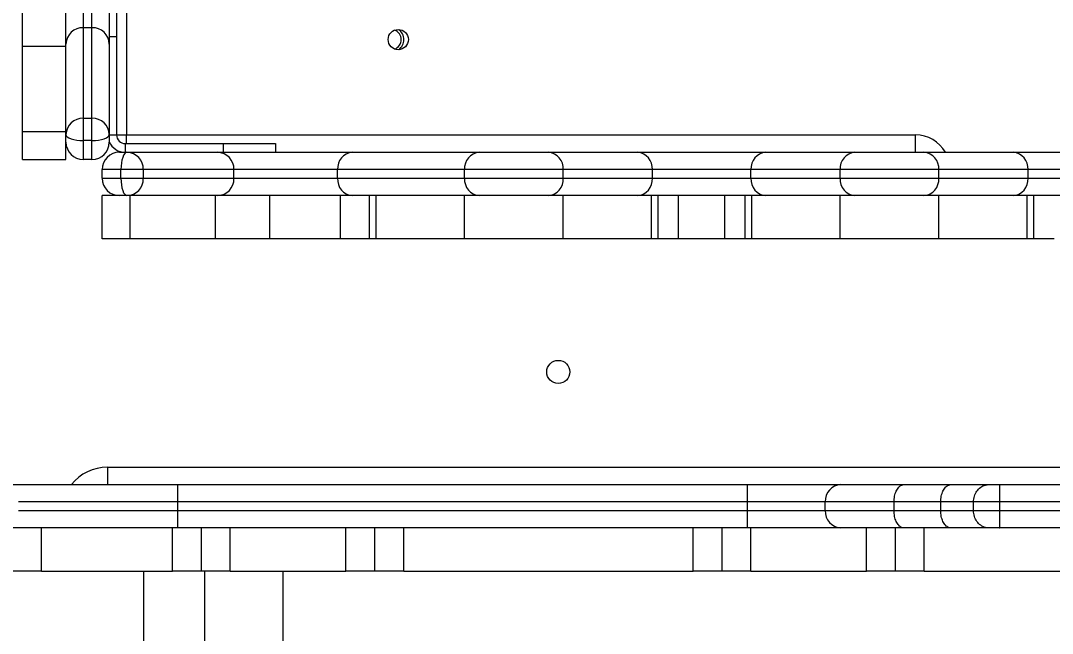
# Model space of a CAD drawing. Header units: millimetres. Extents: x -8760 to 8364, y -7998 to 7451.
# Drawn here: x -3661.3 to -3304.2, y -2910 to -2698 of the extents above; entities that cross this region are included whole.
import ezdxf

# ---------------------------------------------------------------- set-up
doc = ezdxf.new("R2010")
doc.units = ezdxf.units.MM
for name, color, linetype in [('DIKOM_ОБЪЕКТ', 7, 'Continuous'), ('DIKOM_РАЗМЕР_ЗОНА', 7, 'Continuous'), ('DIKOM_РАЗМЕР_ОБЪЕКТА', 7, 'Continuous')]:
    doc.layers.add(name, color=color, linetype=linetype)
doc.styles.add('style1', font='arial.ttf', dxfattribs={"width": 0.8})
doc.dimstyles.new('1-50', dxfattribs={"dimtxt": 300, "dimasz": 200, "dimexe": 100, "dimexo": 0, "dimgap": 100, "dimtad": 1, "dimtxsty": 'style1', "dimcen": 200, "dimclrd": 7, "dimclre": 7, "dimclrt": 7, "dimadec": 1, "dimazin": 2, "dimtfac": 1, "dimtmove": 0, "dimatfit": 2, "dimfxl": 0, "dimlwd": 25, "dimlwe": 18, "dimarcsym": 0})

# ---------------------------------------------------------------- blocks, each defined once
blk = doc.blocks.new('*D20')
at = {"layer": 'Defpoints', "color": 0, "transparency": 16777216}
for p in [(-3512.61, 5453.31), (-6482.31, -5470.42), (-3612.61, -5470.42)]:
    blk.add_point(p, dxfattribs=at)
at = {"layer": 'DIKOM_РАЗМЕР_ОБЪЕКТА', "color": 7, "lineweight": 18, "transparency": 16777216}
for p, q in [((-3512.61, 5453.31), (-6582.31, 5453.31)), ((-3612.61, -5470.42), (-6582.31, -5470.42))]:
    blk.add_line(p, q, dxfattribs=at)
at = {"layer": 'DIKOM_РАЗМЕР_ОБЪЕКТА', "color": 7, "lineweight": 25, "transparency": 16777216}
blk.add_line((-6482.31, 5253.31), (-6482.31, -5270.42), dxfattribs=at)
at = {"layer": 'DIKOM_РАЗМЕР_ОБЪЕКТА', "color": 7, "transparency": 16777216}
for points in [[(-6515.64, 5253.31), (-6448.98, 5253.31), (-6482.31, 5453.31)], [(-6515.64, -5270.42), (-6448.98, -5270.42), (-6482.31, -5470.42)]]:
    blk.add_solid(points, dxfattribs=at)
at = {"layer": 'DIKOM_РАЗМЕР_ОБЪЕКТА', "color": 7, "transparency": 16777216, "insert": (-6735.48, -84.03), "char_height": 300, "attachment_point": 5, "rotation": 90, "style": 'style1'}
blk.add_mtext('10900', dxfattribs=at)
blk = doc.blocks.new('*D21')
at = {"layer": 'Defpoints', "color": 0, "transparency": 16777216}
for p in [(-7755.65, -10.55), (8364.4, -2410.44), (8364.4, -7897.56)]:
    blk.add_point(p, dxfattribs=at)
at = {"layer": 'DIKOM_РАЗМЕР_ЗОНА', "color": 7, "lineweight": 18, "transparency": 16777216}
for p, q in [((-7755.65, -10.55), (-7755.65, -7997.56)), ((8364.4, -2410.44), (8364.4, -7997.56))]:
    blk.add_line(p, q, dxfattribs=at)
at = {"layer": 'DIKOM_РАЗМЕР_ЗОНА', "color": 7, "lineweight": 25, "transparency": 16777216}
blk.add_line((-7555.65, -7897.56), (8164.4, -7897.56), dxfattribs=at)
at = {"layer": 'DIKOM_РАЗМЕР_ЗОНА', "color": 7, "transparency": 16777216}
for points in [[(-7555.65, -7864.23), (-7555.65, -7930.9), (-7755.65, -7897.56)], [(8164.4, -7864.23), (8164.4, -7930.9), (8364.4, -7897.56)]]:
    blk.add_solid(points, dxfattribs=at)
at = {"layer": 'DIKOM_РАЗМЕР_ЗОНА', "color": 7, "transparency": 16777216, "insert": (1040.74, -7644.39), "char_height": 300, "attachment_point": 5, "style": 'style1'}
blk.add_mtext('16100', dxfattribs=at)
blk = doc.blocks.new('*D19')
at = {"layer": 'Defpoints', "color": 0, "transparency": 16777216}
for p in [(-5756.7, -306.55), (6365.48, -2710.55), (6365.48, -7111.41)]:
    blk.add_point(p, dxfattribs=at)
at = {"layer": 'DIKOM_РАЗМЕР_ОБЪЕКТА', "color": 7, "lineweight": 18, "transparency": 16777216}
for p, q in [((-5756.7, -306.55), (-5756.7, -7211.41)), ((6365.48, -2710.55), (6365.48, -7211.41))]:
    blk.add_line(p, q, dxfattribs=at)
at = {"layer": 'DIKOM_РАЗМЕР_ОБЪЕКТА', "color": 7, "lineweight": 25, "transparency": 16777216}
blk.add_line((-5556.7, -7111.41), (6165.48, -7111.41), dxfattribs=at)
at = {"layer": 'DIKOM_РАЗМЕР_ОБЪЕКТА', "color": 7, "transparency": 16777216}
for points in [[(-5556.7, -7078.08), (-5556.7, -7144.75), (-5756.7, -7111.41)], [(6165.48, -7078.08), (6165.48, -7144.75), (6365.48, -7111.41)]]:
    blk.add_solid(points, dxfattribs=at)
at = {"layer": 'DIKOM_РАЗМЕР_ОБЪЕКТА', "color": 7, "transparency": 16777216, "insert": (1047.24, -6858.24), "char_height": 300, "attachment_point": 5, "style": 'style1'}
blk.add_mtext('12100', dxfattribs=at)

msp = doc.modelspace()

# ---------------------------------------------------------------- linework, layer by layer
at = {"layer": 'DIKOM_ОБЪЕКТ', "color": 7, "linetype": 'Continuous', "lineweight": 15}
for p, q in [((-3624.608, -2464.554), (-3624.608, -2737.554)), ((-3645.608, -2706.082), (-3645.608, -2659.431)), ((-3630.608, -2659.431), (-3630.608, -2706.082)), ((-3639.609, -2664.549), (-3639.609, -2700.435)), ((-3636.608, -2700.435), (-3636.608, -2664.549)), ((-3660.608, -2706.802), (-3660.608, -2687.978)), ((-3628.108, -2685.554), (-3628.108, -2703.554)), ((-3639.609, -2700.435), (-3639.609, -2731.795)), ((-3636.608, -2700.435), (-3639.609, -2700.435)), ((-3636.608, -2731.795), (-3636.608, -2700.435)), ((-3645.608, -2737.442), (-3645.608, -2706.082)), ((-3628.108, -2703.554), (-3630.608, -2703.554)), ((-3630.608, -2706.082), (-3630.608, -2737.442)), ((-3628.108, -2703.554), (-3628.108, -2737.554)), ((-3660.608, -2706.802), (-3645.608, -2706.802)), ((-3660.608, -2736.348), (-3660.608, -2706.802)), ((-3639.609, -2731.795), (-3639.609, -2739.524)), ((-3639.609, -2731.795), (-3636.608, -2731.795)), ((-3636.608, -2739.524), (-3636.608, -2731.795)), ((-3660.608, -2736.348), (-3645.608, -2736.348)), ((-3660.608, -2746.054), (-3660.608, -2736.348)), ((-3645.608, -2740.054), (-3645.608, -2737.442)), ((-3630.608, -2737.442), (-3630.608, -2740.054)), ((-3630.608, -2737.554), (-3628.108, -2737.554)), ((-3628.108, -2737.554), (-3624.608, -2737.554)), ((-3624.608, -2737.554), (-3351.608, -2737.554)), ((-3624.608, -2740.554), (-3624.608, -2737.554)), ((-3351.608, -2743.554), (-3351.608, -2737.554)), ((-3645.608, -2746.054), (-3645.608, -2740.054)), ((-3636.608, -2739.524), (-3639.609, -2739.524)), ((-3639.609, -2739.524), (-3639.609, -2746.054)), ((-3636.608, -2746.054), (-3636.608, -2739.524)), ((-3625.108, -2740.554), (-3625.108, -2743.554)), ((-3625.108, -2740.554), (-3591.108, -2740.554)), ((-3591.108, -2740.554), (-3573.108, -2740.554)), ((-3591.108, -2743.554), (-3591.108, -2740.554)), ((-3573.108, -2740.554), (-3573.108, -2743.554)), ((-3627.108, -2743.554), (-3624.496, -2743.554)), ((-3624.496, -2743.554), (-3593.136, -2743.554)), ((-3593.136, -2743.554), (-3546.485, -2743.554)), ((-3546.485, -2743.554), (-3502.552, -2743.554)), ((-3502.552, -2743.554), (-3478.665, -2743.554)), ((-3478.665, -2743.554), (-3447.789, -2743.554)), ((-3447.789, -2743.554), (-3403.428, -2743.554)), ((-3403.428, -2743.554), (-3372.552, -2743.554)), ((-3372.552, -2743.554), (-3348.665, -2743.554)), ((-3348.665, -2743.554), (-3317.788, -2743.554)), ((-3317.788, -2743.554), (-3273.428, -2743.554)), ((-3660.608, -2746.054), (-3645.608, -2746.054)), ((-3636.608, -2746.054), (-3639.609, -2746.054)), ((-3626.578, -2749.554), (-3633.109, -2749.554)), ((-3633.109, -2752.554), (-3633.109, -2749.554)), ((-3633.109, -2752.554), (-3626.578, -2752.554)), ((-3618.849, -2749.554), (-3626.578, -2749.554)), ((-3626.578, -2752.554), (-3626.578, -2749.554)), ((-3626.578, -2752.554), (-3618.849, -2752.554)), ((-3618.849, -2749.554), (-3618.849, -2752.554)), ((-3587.489, -2749.554), (-3618.849, -2749.554)), ((-3618.849, -2752.554), (-3587.489, -2752.554)), ((-3587.489, -2752.554), (-3587.489, -2749.554)), ((-3551.603, -2749.554), (-3587.489, -2749.554)), ((-3587.489, -2752.554), (-3551.603, -2752.554)), ((-3507.67, -2749.554), (-3551.603, -2749.554)), ((-3551.603, -2752.554), (-3551.603, -2749.554)), ((-3551.603, -2752.554), (-3507.67, -2752.554)), ((-3473.547, -2749.554), (-3507.67, -2749.554)), ((-3507.67, -2752.554), (-3507.67, -2749.554)), ((-3507.67, -2752.554), (-3473.547, -2752.554)), ((-3473.547, -2752.554), (-3473.547, -2749.554)), ((-3442.67, -2749.554), (-3473.547, -2749.554)), ((-3473.547, -2752.554), (-3442.67, -2752.554)), ((-3442.67, -2752.554), (-3442.67, -2749.554)), ((-3408.547, -2749.554), (-3442.67, -2749.554)), ((-3442.67, -2752.554), (-3408.547, -2752.554)), ((-3377.67, -2749.554), (-3408.547, -2749.554)), ((-3408.547, -2752.554), (-3408.547, -2749.554)), ((-3408.547, -2752.554), (-3377.67, -2752.554)), ((-3343.547, -2749.554), (-3377.67, -2749.554)), ((-3377.67, -2752.554), (-3377.67, -2749.554)), ((-3377.67, -2752.554), (-3343.547, -2752.554)), ((-3343.547, -2752.554), (-3343.547, -2749.554)), ((-3312.67, -2749.554), (-3343.547, -2749.554)), ((-3343.547, -2752.554), (-3312.67, -2752.554)), ((-3312.67, -2752.554), (-3312.67, -2749.554)), ((-3278.547, -2749.554), (-3312.67, -2749.554)), ((-3312.67, -2752.554), (-3278.547, -2752.554)), ((-3633.109, -2773.554), (-3633.109, -2758.554)), ((-3627.108, -2758.554), (-3633.109, -2758.554)), ((-3624.496, -2758.554), (-3627.108, -2758.554)), ((-3593.136, -2758.554), (-3624.496, -2758.554)), ((-3623.402, -2773.554), (-3623.402, -2758.554)), ((-3593.857, -2773.554), (-3593.857, -2758.554)), ((-3546.485, -2758.554), (-3593.136, -2758.554)), ((-3575.033, -2773.554), (-3575.033, -2758.554)), ((-3550.609, -2773.554), (-3550.609, -2758.554)), ((-3502.552, -2758.554), (-3546.485, -2758.554)), ((-3540.608, -2773.554), (-3540.608, -2758.554)), ((-3538.258, -2773.554), (-3538.258, -2758.554)), ((-3507.67, -2773.554), (-3507.67, -2758.554)), ((-3478.665, -2758.554), (-3502.552, -2758.554)), ((-3447.789, -2758.554), (-3478.665, -2758.554)), ((-3473.547, -2773.554), (-3473.547, -2758.554)), ((-3403.428, -2758.554), (-3447.789, -2758.554)), ((-3442.959, -2773.554), (-3442.959, -2758.554)), ((-3440.608, -2773.554), (-3440.608, -2758.554)), ((-3433.608, -2773.554), (-3433.608, -2758.554)), ((-3417.608, -2773.554), (-3417.608, -2758.554)), ((-3410.608, -2773.554), (-3410.608, -2758.554)), ((-3408.258, -2773.554), (-3408.258, -2758.554)), ((-3372.552, -2758.554), (-3403.428, -2758.554)), ((-3377.67, -2773.554), (-3377.67, -2758.554)), ((-3348.665, -2758.554), (-3372.552, -2758.554)), ((-3317.788, -2758.554), (-3348.665, -2758.554)), ((-3343.547, -2773.554), (-3343.547, -2758.554)), ((-3273.428, -2758.554), (-3317.788, -2758.554)), ((-3312.959, -2773.554), (-3312.959, -2758.554)), ((-3310.609, -2773.554), (-3310.609, -2758.554)), ((-3623.402, -2773.554), (-3633.109, -2773.554)), ((-3593.857, -2773.554), (-3623.402, -2773.554)), ((-3575.033, -2773.554), (-3593.857, -2773.554)), ((-3550.609, -2773.554), (-3575.033, -2773.554)), ((-3540.608, -2773.554), (-3550.609, -2773.554)), ((-3538.258, -2773.554), (-3540.608, -2773.554)), ((-3507.67, -2773.554), (-3538.258, -2773.554)), ((-3473.547, -2773.554), (-3507.67, -2773.554)), ((-3442.959, -2773.554), (-3473.547, -2773.554)), ((-3440.608, -2773.554), (-3442.959, -2773.554)), ((-3433.608, -2773.554), (-3440.608, -2773.554)), ((-3417.608, -2773.554), (-3433.608, -2773.554)), ((-3410.608, -2773.554), (-3417.608, -2773.554)), ((-3408.258, -2773.554), (-3410.608, -2773.554)), ((-3377.67, -2773.554), (-3408.258, -2773.554)), ((-3343.547, -2773.554), (-3377.67, -2773.554)), ((-3312.959, -2773.554), (-3343.547, -2773.554)), ((-3310.609, -2773.554), (-3312.959, -2773.554)), ((-3303.608, -2773.554), (-3310.609, -2773.554)), ((-3631.244, -2852.554), (-2959.973, -2852.554)), ((-3631.244, -2852.554), (-3631.244, -2858.554)), ((-3667.498, -2858.554), (-3606.95, -2858.554)), ((-3606.95, -2864.554), (-3606.95, -2858.554)), ((-3606.95, -2858.554), (-3409.724, -2858.554)), ((-3409.724, -2864.554), (-3409.724, -2858.554)), ((-3409.724, -2858.554), (-3377.435, -2858.554)), ((-3377.435, -2858.554), (-3355.604, -2858.554)), ((-3355.604, -2858.554), (-3339.33, -2858.554)), ((-3339.33, -2858.554), (-3326.205, -2858.554)), ((-3326.205, -2858.554), (-3322.478, -2858.554)), ((-3322.478, -2858.554), (-3268.739, -2858.554)), ((-3606.95, -2864.554), (-3661.994, -2864.554)), ((-3606.95, -2867.554), (-3606.95, -2864.554)), ((-3409.724, -2864.554), (-3606.95, -2864.554)), ((-3409.724, -2867.554), (-3409.724, -2864.554)), ((-3382.817, -2864.554), (-3409.724, -2864.554)), ((-3359.036, -2864.554), (-3382.817, -2864.554)), ((-3382.817, -2867.554), (-3382.817, -2864.554)), ((-3342.867, -2864.554), (-3359.036, -2864.554)), ((-3359.036, -2867.554), (-3359.036, -2864.554)), ((-3331.524, -2864.554), (-3342.867, -2864.554)), ((-3342.867, -2867.554), (-3342.867, -2864.554)), ((-3331.524, -2867.554), (-3331.524, -2864.554)), ((-3322.442, -2864.554), (-3331.524, -2864.554)), ((-3322.442, -2867.554), (-3322.442, -2864.554)), ((-3268.775, -2864.554), (-3322.442, -2864.554)), ((-3661.994, -2867.554), (-3606.95, -2867.554)), ((-3606.95, -2873.554), (-3606.95, -2867.554)), ((-3606.95, -2867.554), (-3409.724, -2867.554)), ((-3409.724, -2867.554), (-3382.817, -2867.554)), ((-3409.724, -2873.554), (-3409.724, -2867.554)), ((-3382.817, -2867.554), (-3359.036, -2867.554)), ((-3359.036, -2867.554), (-3342.867, -2867.554)), ((-3342.867, -2867.554), (-3331.524, -2867.554)), ((-3331.524, -2867.554), (-3322.442, -2867.554)), ((-3322.442, -2867.554), (-3268.775, -2867.554)), ((-3606.95, -2873.554), (-3667.498, -2873.554)), ((-3654.083, -2888.554), (-3654.083, -2873.554)), ((-3608.737, -2888.554), (-3608.737, -2873.554)), ((-3409.724, -2873.554), (-3606.95, -2873.554)), ((-3598.737, -2888.554), (-3598.737, -2873.554)), ((-3588.737, -2888.554), (-3588.737, -2873.554)), ((-3548.737, -2888.554), (-3548.737, -2873.554)), ((-3538.737, -2888.554), (-3538.737, -2873.554)), ((-3528.737, -2888.554), (-3528.737, -2873.554)), ((-3428.561, -2888.554), (-3428.561, -2873.554)), ((-3418.561, -2888.554), (-3418.561, -2873.554)), ((-3377.435, -2873.554), (-3409.724, -2873.554)), ((-3408.561, -2888.554), (-3408.561, -2873.554)), ((-3355.604, -2873.554), (-3377.435, -2873.554)), ((-3368.561, -2888.554), (-3368.561, -2873.554)), ((-3358.561, -2888.554), (-3358.561, -2873.554)), ((-3339.33, -2873.554), (-3355.604, -2873.554)), ((-3348.561, -2888.554), (-3348.561, -2873.554)), ((-3326.205, -2873.554), (-3339.33, -2873.554)), ((-3322.478, -2873.554), (-3326.205, -2873.554)), ((-3268.739, -2873.554), (-3322.478, -2873.554)), ((-3654.083, -2888.554), (-3675.296, -2888.554)), ((-3654.083, -2888.554), (-3608.737, -2888.554)), ((-3618.608, -2939.708), (-3618.608, -2888.554)), ((-3598.737, -2888.554), (-3608.737, -2888.554)), ((-3588.737, -2888.554), (-3598.737, -2888.554)), ((-3597.608, -2939.708), (-3597.608, -2888.554)), ((-3588.737, -2888.554), (-3548.737, -2888.554)), ((-3570.609, -2888.554), (-3570.609, -2958.549)), ((-3538.737, -2888.554), (-3548.737, -2888.554)), ((-3528.737, -2888.554), (-3538.737, -2888.554)), ((-3528.737, -2888.554), (-3428.561, -2888.554)), ((-3418.561, -2888.554), (-3428.561, -2888.554)), ((-3408.561, -2888.554), (-3418.561, -2888.554)), ((-3408.561, -2888.554), (-3368.561, -2888.554)), ((-3358.561, -2888.554), (-3368.561, -2888.554)), ((-3348.561, -2888.554), (-3358.561, -2888.554)), ((-3348.561, -2888.554), (-3249.493, -2888.554))]:
    msp.add_line(p, q, dxfattribs=at)
at = {"layer": 'DIKOM_ОБЪЕКТ', "color": 7, "linetype": 'Continuous', "lineweight": 15, "flags": 128}
for points in [[(-3645.608, -2737.442), (-3645.493, -2737.848), (-3645.152, -2738.239), (-3644.597, -2738.599), (-3643.851, -2738.914), (-3642.942, -2739.173), (-3641.904, -2739.366), (-3640.779, -2739.484), (-3639.609, -2739.524)], [(-3636.608, -2739.524), (-3635.438, -2739.484), (-3634.312, -2739.366), (-3633.275, -2739.173), (-3632.366, -2738.914), (-3631.62, -2738.599), (-3631.065, -2738.239), (-3630.724, -2737.848), (-3630.608, -2737.442)], [(-3624.496, -2743.554), (-3624.903, -2743.669), (-3625.293, -2744.011), (-3625.653, -2744.565), (-3625.969, -2745.312), (-3626.228, -2746.221), (-3626.42, -2747.258), (-3626.538, -2748.384), (-3626.578, -2749.554)], [(-3626.578, -2752.554), (-3626.538, -2753.725), (-3626.42, -2754.85), (-3626.228, -2755.888), (-3625.969, -2756.797), (-3625.653, -2757.543), (-3625.293, -2758.097), (-3624.903, -2758.439), (-3624.496, -2758.554)]]:
    msp.add_lwpolyline(points, dxfattribs=at)
at = {"layer": 'DIKOM_ОБЪЕКТ', "color": 7, "linetype": 'Continuous', "lineweight": 15}
for centre, radius in [((-3530.608, -2704.554), 3.5), ((-3475.23, -2819.554), 4)]:
    msp.add_circle(centre, radius, dxfattribs=at)
for centre, radius, start, end in [((-3639.78, -2706.264), 5.831, 88.31645, 178.21541), ((-3636.437, -2706.264), 5.831, 1.78595, 91.68446), ((-3533.108, -2704.554), 3.5, 290.92483, 69.07517), ((-3533.108, -2704.554), 4.4, 307.39256, 52.60744), ((-3639.78, -2737.624), 5.831, 88.31638, 178.21541), ((-3636.437, -2737.624), 5.831, 1.78595, 91.68453), ((-3625.108, -2737.554), 3, 180, 270), ((-3351.608, -2749.554), 12, 30, 90), ((-3639.608, -2740.054), 6, 180, 270), ((-3636.608, -2740.054), 6, 270, 0), ((-3625.108, -2737.554), 6, 203.55646, 270), ((-3627.108, -2749.554), 6, 90, 180), ((-3624.678, -2749.383), 5.832, 358.31843, 88.21143), ((-3593.318, -2749.383), 5.832, 358.31708, 88.21279), ((-3546.006, -2749.146), 5.612, 94.89427, 184.17326), ((-3502.073, -2749.146), 5.612, 94.89427, 184.17326), ((-3479.144, -2749.146), 5.612, 355.82919, 85.10592), ((-3448.267, -2749.146), 5.612, 355.82919, 85.10592), ((-3402.949, -2749.146), 5.612, 94.89408, 184.17081), ((-3372.073, -2749.146), 5.612, 94.89408, 184.17081), ((-3349.144, -2749.146), 5.612, 355.82674, 85.10573), ((-3318.267, -2749.146), 5.612, 355.82674, 85.10573), ((-3627.108, -2752.554), 6, 180, 270), ((-3624.678, -2752.725), 5.832, 271.7886, 1.68156), ((-3593.318, -2752.725), 5.832, 271.78725, 1.68292), ((-3546.006, -2752.963), 5.612, 175.82674, 265.1057), ((-3502.073, -2752.963), 5.612, 175.82674, 265.1057), ((-3479.144, -2752.962), 5.612, 274.89412, 4.1708), ((-3448.267, -2752.962), 5.612, 274.89412, 4.1708), ((-3402.949, -2752.962), 5.612, 175.8292, 265.10588), ((-3372.073, -2752.962), 5.612, 175.8292, 265.10588), ((-3349.144, -2752.963), 5.612, 274.8943, 4.17326), ((-3318.267, -2752.963), 5.612, 274.8943, 4.17326), ((-3631.243, -2868.554), 16, 90, 141.31781), ((-3377.108, -2864.261), 5.716, 93.27841, 182.94179), ((-3377.108, -2867.848), 5.716, 177.0582, 266.72163)]:
    msp.add_arc(centre, radius, start, end, dxfattribs=at)
for points, knots in [([(-3359.036, -2864.554), (-3358.998, -2863.88), (-3358.922, -2862.531), (-3358.33, -2860.735), (-3357.459, -2859.37), (-3356.507, -2858.687), (-3355.87, -2858.556), (-3355.617, -2858.554), (-3355.604, -2858.554)], [0, 0, 0, 0, 0.2146049, 0.4292034, 0.6438365, 0.858547, 0.9926641, 1, 1, 1, 1]), ([(-3342.867, -2864.554), (-3342.828, -2863.879), (-3342.75, -2862.53), (-3342.14, -2860.734), (-3341.242, -2859.369), (-3340.284, -2858.704), (-3339.629, -2858.559), (-3339.368, -2858.555), (-3339.33, -2858.554)], [0, 0, 0, 0, 0.2146714, 0.4293509, 0.6440134, 0.8586823, 0.9790514, 1, 1, 1, 1]), ([(-3331.524, -2864.554), (-3331.466, -2863.881), (-3331.35, -2862.534), (-3330.445, -2860.741), (-3329.108, -2859.376), (-3327.621, -2858.684), (-3326.618, -2858.555), (-3326.215, -2858.554), (-3326.205, -2858.554)], [0, 0, 0, 0, 0.2138911, 0.4277789, 0.6418592, 0.856356, 0.9963706, 1, 1, 1, 1]), ([(-3322.442, -2864.554), (-3322.442, -2863.879), (-3322.443, -2862.53), (-3322.448, -2860.734), (-3322.456, -2859.369), (-3322.466, -2858.694), (-3322.474, -2858.557), (-3322.478, -2858.554), (-3322.478, -2858.554)], [0, 0, 0, 0, 0.2146765, 0.429353, 0.6440224, 0.8586931, 0.986788, 1, 1, 1, 1]), ([(-3355.604, -2873.554), (-3355.617, -2873.554), (-3355.87, -2873.552), (-3356.507, -2873.421), (-3357.459, -2872.739), (-3358.33, -2871.373), (-3358.922, -2869.578), (-3358.998, -2868.229), (-3359.036, -2867.554)], [0, 0, 0, 0, 0.0073359, 0.141453, 0.3561636, 0.5707965, 0.7853954, 1, 1, 1, 1]), ([(-3339.33, -2873.554), (-3339.368, -2873.553), (-3339.629, -2873.549), (-3340.284, -2873.404), (-3341.242, -2872.74), (-3342.14, -2871.374), (-3342.75, -2869.578), (-3342.828, -2868.229), (-3342.867, -2867.554)], [0, 0, 0, 0, 0.0209486, 0.1413177, 0.3559868, 0.5706493, 0.7853286, 1, 1, 1, 1]), ([(-3326.205, -2873.554), (-3326.215, -2873.554), (-3326.618, -2873.553), (-3327.621, -2873.424), (-3329.108, -2872.732), (-3330.445, -2871.367), (-3331.35, -2869.574), (-3331.466, -2868.228), (-3331.524, -2867.554)], [0, 0, 0, 0, 0.0036294, 0.143644, 0.358141, 0.5722214, 0.7861093, 1, 1, 1, 1]), ([(-3322.478, -2873.554), (-3322.478, -2873.554), (-3322.474, -2873.551), (-3322.466, -2873.414), (-3322.456, -2872.74), (-3322.448, -2871.374), (-3322.443, -2869.578), (-3322.442, -2868.229), (-3322.442, -2867.554)], [0, 0, 0, 0, 0.013212, 0.1413069, 0.3559777, 0.5706473, 0.7853235, 1, 1, 1, 1])]:
    msp.add_open_spline(points, degree=3, knots=knots, dxfattribs=at)

# ---------------------------------------------------------------- dimensions: what is measured, and where the dimension line sits
at = {"layer": 'DIKOM_РАЗМЕР_ЗОНА'}
dim = msp.add_linear_dim(base=(8364.404, -7897.564), p1=(-7755.645, -10.554), p2=(8364.404, -2410.44), text='16100', dimstyle='1-50', dxfattribs=at)
dim.commit()
dim.dimension.update_dxf_attribs({"geometry": '*D21', "text_midpoint": (1040.741, -7897.564), "dimtype": 160})
at = {"layer": 'DIKOM_РАЗМЕР_ОБЪЕКТА'}
dim = msp.add_linear_dim(base=(-6482.309, -5470.419), p1=(-3512.608, 5453.311), p2=(-3612.608, -5470.419), angle=90, text='10900', dimstyle='1-50', dxfattribs=at)
dim.commit()
dim.dimension.update_dxf_attribs({"geometry": '*D20', "text_midpoint": (-6482.309, -84.027), "dimtype": 160})
dim = msp.add_linear_dim(base=(6365.479, -7111.412), p1=(-5756.695, -306.554), p2=(6365.479, -2710.554), text='12100', dimstyle='1-50', dxfattribs=at)
dim.commit()
dim.dimension.update_dxf_attribs({"geometry": '*D19', "text_midpoint": (1047.24, -7111.412), "dimtype": 160})

doc.saveas('drawing.dxf')
